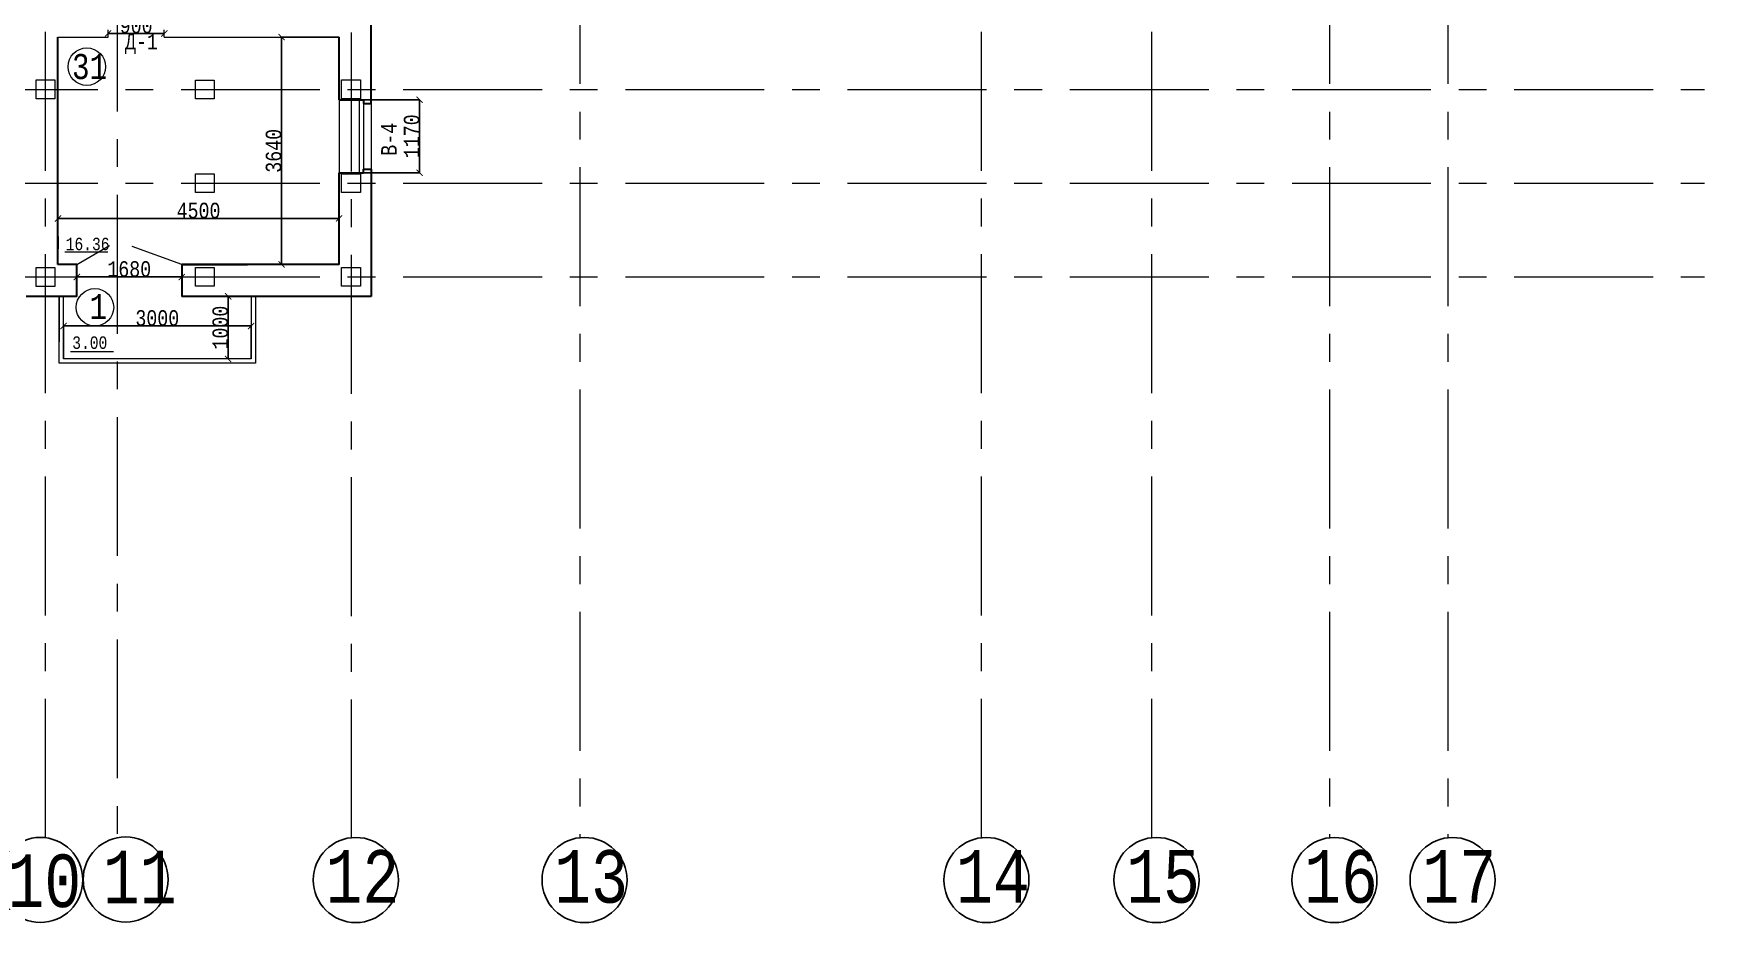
# Model space of a CAD drawing. Header units: millimetres. Extents: x -689206 to 4969298, y -1019800 to 703299.
# Drawn here: x 154687 to 181429, y -751658 to -737435 of the extents above; entities that cross this region are included whole.
import ezdxf

# ---------------------------------------------------------------- set-up
doc = ezdxf.new("R2010")
doc.units = ezdxf.units.MM
doc.linetypes.add('осеваяX2', pattern=[101.6, 63.5, -12.7, 12.7, -12.7])
for name, color, linetype, lineweight in [('б', 231, 'Continuous', 30), ('БАЛКОН', 7, 'Continuous', 20), ('несущие', 7, 'Continuous', 30), ('ПЕРЕГОРОДКИ', 252, 'Continuous', 9), ('РАЗМЕРЫ', 7, 'Continuous', 9), ('стены', 7, 'Continuous', 20)]:
    doc.layers.add(name, color=color, linetype=linetype, lineweight=lineweight)
doc.layers.add('сетка', color=104, linetype='Continuous')
doc.layers.add('четотам', color=7, linetype='Continuous')
doc.styles.add('Аннотативный', font='isocteur.ttf', dxfattribs={"width": 0.7, "height": 250})
doc.dimstyles.new('Аннотативный', dxfattribs={"dimscale": 0, "dimtxt": 250, "dimasz": 100, "dimexe": 1.25, "dimexo": 0.625, "dimtad": 1, "dimdec": 0, "dimtxsty": 'Аннотативный', "dimblk": 'ARCHTICK', "dimcen": 2.5, "dimadec": 0, "dimazin": 0, "dimtfac": 1, "dimtdec": 0, "dimtmove": 0, "dimatfit": 3, "dimfxl": 1, "dimarcsym": 0})

# ---------------------------------------------------------------- blocks, each defined once
blk = doc.blocks.new('_ArchTick')
at = {"color": 0, "linetype": 'ByBlock', "const_width": 0.15}
blk.add_lwpolyline([(-0.5, -0.5), (0.5, 0.5)], dxfattribs=at)
blk = doc.blocks.new('*D2501')
at = {"layer": 'Defpoints', "color": 0, "lineweight": 5, "transparency": 16777216}
for p in [(155881, -737435), (156781, -737435), (156781, -737435)]:
    blk.add_point(p, dxfattribs=at)
at = {"layer": 'стены', "color": 0, "lineweight": -2, "transparency": 16777216}
for p, q in [((155881, -737435), (155881, -737434)), ((155881, -737435), (156781, -737435)), ((156781, -737435), (156781, -737434))]:
    blk.add_line(p, q, dxfattribs=at)
at = {"layer": 'стены', "color": 0, "lineweight": -2, "transparency": 16777216, "xscale": 100, "yscale": 100, "zscale": 100, "rotation": 180}
blk.add_blockref('_ArchTick', (155881, -737435), dxfattribs=at)
at = {"layer": 'стены', "color": 0, "lineweight": -2, "transparency": 16777216, "xscale": 100, "yscale": 100, "zscale": 100}
blk.add_blockref('_ArchTick', (156781, -737435), dxfattribs=at)
at = {"layer": 'стены', "color": 0, "lineweight": 5, "transparency": 16777216, "insert": (156331, -737310), "char_height": 250, "attachment_point": 5, "style": 'Аннотативный'}
blk.add_mtext('900', dxfattribs=at)
blk = doc.blocks.new('*D2632')
at = {"layer": 'Defpoints', "color": 0, "linetype": 'ByBlock', "lineweight": 5, "transparency": 16777216}
for p in [(157803, -741641), (157803, -741641), (157803, -742641)]:
    blk.add_point(p, dxfattribs=at)
at = {"layer": 'ПЕРЕГОРОДКИ', "color": 0, "linetype": 'ByBlock', "lineweight": -2, "transparency": 16777216}
for p, q in [((157803, -742641), (157803, -741641)), ((157804, -741641), (157805, -741641)), ((157804, -742641), (157805, -742641))]:
    blk.add_line(p, q, dxfattribs=at)
at = {"layer": 'ПЕРЕГОРОДКИ', "color": 0, "linetype": 'ByBlock', "lineweight": -2, "transparency": 16777216, "xscale": 100, "yscale": 100, "zscale": 100}
for p, rotation in [((157803, -741641), 90), ((157803, -742641), 270)]:
    blk.add_blockref('_ArchTick', p, dxfattribs=dict(at, rotation=rotation))
at = {"layer": 'ПЕРЕГОРОДКИ', "color": 0, "linetype": 'ByBlock', "lineweight": 5, "transparency": 16777216, "insert": (157678, -742141), "char_height": 250, "attachment_point": 5, "rotation": 90, "style": 'Аннотативный'}
blk.add_mtext('1000', dxfattribs=at)
blk = doc.blocks.new('*D2633')
at = {"layer": 'Defpoints', "color": 0, "linetype": 'ByBlock', "lineweight": 5, "transparency": 16777216}
for p in [(155169, -742115), (155169, -742641), (158169, -742641)]:
    blk.add_point(p, dxfattribs=at)
at = {"layer": 'ПЕРЕГОРОДКИ', "color": 0, "linetype": 'ByBlock', "lineweight": -2, "transparency": 16777216}
for p, q in [((155169, -742640), (155169, -742114)), ((158169, -742115), (155169, -742115)), ((158169, -742640), (158169, -742114))]:
    blk.add_line(p, q, dxfattribs=at)
at = {"layer": 'ПЕРЕГОРОДКИ', "color": 0, "linetype": 'ByBlock', "lineweight": -2, "transparency": 16777216, "xscale": 100, "yscale": 100, "zscale": 100, "rotation": 180}
blk.add_blockref('_ArchTick', (155169, -742115), dxfattribs=at)
at = {"layer": 'ПЕРЕГОРОДКИ', "color": 0, "linetype": 'ByBlock', "lineweight": -2, "transparency": 16777216, "xscale": 100, "yscale": 100, "zscale": 100}
blk.add_blockref('_ArchTick', (158169, -742115), dxfattribs=at)
at = {"layer": 'ПЕРЕГОРОДКИ', "color": 0, "linetype": 'ByBlock', "lineweight": 5, "transparency": 16777216, "insert": (156669, -741989), "char_height": 250, "attachment_point": 5, "style": 'Аннотативный'}
blk.add_mtext('3000', dxfattribs=at)
blk = doc.blocks.new('*D2634')
at = {"layer": 'Defpoints', "color": 0, "linetype": 'ByBlock', "lineweight": 5, "transparency": 16777216}
for p in [(155380, -741331), (155380, -741331), (157060, -741331)]:
    blk.add_point(p, dxfattribs=at)
at = {"layer": 'ПЕРЕГОРОДКИ', "color": 0, "linetype": 'ByBlock', "lineweight": -2, "transparency": 16777216}
for p, q in [((155380, -741330), (155380, -741330)), ((157060, -741331), (155380, -741331)), ((157060, -741330), (157060, -741330))]:
    blk.add_line(p, q, dxfattribs=at)
at = {"layer": 'ПЕРЕГОРОДКИ', "color": 0, "linetype": 'ByBlock', "lineweight": -2, "transparency": 16777216, "xscale": 100, "yscale": 100, "zscale": 100, "rotation": 180}
blk.add_blockref('_ArchTick', (155380, -741331), dxfattribs=at)
at = {"layer": 'ПЕРЕГОРОДКИ', "color": 0, "linetype": 'ByBlock', "lineweight": -2, "transparency": 16777216, "xscale": 100, "yscale": 100, "zscale": 100}
blk.add_blockref('_ArchTick', (157060, -741331), dxfattribs=at)
at = {"layer": 'ПЕРЕГОРОДКИ', "color": 0, "linetype": 'ByBlock', "lineweight": 5, "transparency": 16777216, "insert": (156220, -741205), "char_height": 250, "attachment_point": 5, "style": 'Аннотативный'}
blk.add_mtext('1680', dxfattribs=at)
blk = doc.blocks.new('*D2613')
at = {"layer": 'Defpoints', "color": 0, "linetype": 'ByBlock', "lineweight": 5, "transparency": 16777216}
for p in [(159579, -738495), (160866, -738495), (159579, -739665)]:
    blk.add_point(p, dxfattribs=at)
at = {"layer": 'РАЗМЕРЫ', "color": 0, "linetype": 'ByBlock', "lineweight": -2, "transparency": 16777216}
for p, q in [((159580, -738495), (160868, -738495)), ((160866, -739665), (160866, -738495)), ((159580, -739665), (160868, -739665))]:
    blk.add_line(p, q, dxfattribs=at)
at = {"layer": 'РАЗМЕРЫ', "color": 0, "linetype": 'ByBlock', "lineweight": -2, "transparency": 16777216, "xscale": 100, "yscale": 100, "zscale": 100}
for p, rotation in [((160866, -738495), 90), ((160866, -739665), 270)]:
    blk.add_blockref('_ArchTick', p, dxfattribs=dict(at, rotation=rotation))
at = {"layer": 'РАЗМЕРЫ', "color": 0, "linetype": 'ByBlock', "lineweight": 5, "transparency": 16777216, "insert": (160741, -739080), "char_height": 250, "attachment_point": 5, "rotation": 90, "style": 'Аннотативный'}
blk.add_mtext('1170', dxfattribs=at)
blk = doc.blocks.new('*D2656')
at = {"layer": 'Defpoints', "color": 0, "linetype": 'ByBlock', "lineweight": 5, "transparency": 16777216}
for p in [(158657, -737495), (159579, -737495), (159579, -741131)]:
    blk.add_point(p, dxfattribs=at)
at = {"layer": 'РАЗМЕРЫ', "color": 0, "linetype": 'ByBlock', "lineweight": -2, "transparency": 16777216}
for p, q in [((159579, -737495), (158656, -737495)), ((158657, -741131), (158657, -737495)), ((159579, -741131), (158656, -741131))]:
    blk.add_line(p, q, dxfattribs=at)
at = {"layer": 'РАЗМЕРЫ', "color": 0, "linetype": 'ByBlock', "lineweight": -2, "transparency": 16777216, "xscale": 100, "yscale": 100, "zscale": 100}
for p, rotation in [((158657, -737495), 90), ((158657, -741131), 270)]:
    blk.add_blockref('_ArchTick', p, dxfattribs=dict(at, rotation=rotation))
at = {"layer": 'РАЗМЕРЫ', "color": 0, "linetype": 'ByBlock', "lineweight": 5, "transparency": 16777216, "insert": (158531, -739313), "char_height": 250, "attachment_point": 5, "rotation": 90, "style": 'Аннотативный'}
blk.add_mtext('3640', dxfattribs=at)
blk = doc.blocks.new('*D2657')
at = {"layer": 'Defpoints', "color": 0, "linetype": 'ByBlock', "lineweight": 5, "transparency": 16777216}
for p in [(155079, -740395), (155079, -741131), (159579, -741131)]:
    blk.add_point(p, dxfattribs=at)
at = {"layer": 'РАЗМЕРЫ', "color": 0, "linetype": 'ByBlock', "lineweight": -2, "transparency": 16777216}
for p, q in [((155079, -741130), (155079, -740394)), ((159579, -740395), (155079, -740395)), ((159579, -741130), (159579, -740394))]:
    blk.add_line(p, q, dxfattribs=at)
at = {"layer": 'РАЗМЕРЫ', "color": 0, "linetype": 'ByBlock', "lineweight": -2, "transparency": 16777216, "xscale": 100, "yscale": 100, "zscale": 100, "rotation": 180}
blk.add_blockref('_ArchTick', (155079, -740395), dxfattribs=at)
at = {"layer": 'РАЗМЕРЫ', "color": 0, "linetype": 'ByBlock', "lineweight": -2, "transparency": 16777216, "xscale": 100, "yscale": 100, "zscale": 100}
blk.add_blockref('_ArchTick', (159579, -740395), dxfattribs=at)
at = {"layer": 'РАЗМЕРЫ', "color": 0, "linetype": 'ByBlock', "lineweight": 5, "transparency": 16777216, "insert": (157329, -740270), "char_height": 250, "attachment_point": 5, "style": 'Аннотативный'}
blk.add_mtext('4500', dxfattribs=at)

msp = doc.modelspace()

# ---------------------------------------------------------------- linework, layer by layer
at = {"layer": 'б', "color": 18, "linetype": 'ByBlock', "lineweight": 9, "true_color": 0x000000}
msp.add_line((158239.5, -742710.9), (155099.5, -742710.9), dxfattribs=at)
at = {"layer": 'БАЛКОН', "lineweight": 9}
for p, q in [((155099.5, -742710.9), (155099.5, -741640.9)), ((155169.5, -742640.9), (155169.5, -741640.9)), ((158169.5, -741640.9), (158169.5, -742640.9)), ((158239.5, -741640.9), (158239.5, -742710.9)), ((158169.5, -742640.9), (155169.5, -742640.9))]:
    msp.add_line(p, q, dxfattribs=at)
at = {"layer": 'несущие', "linetype": 'ByBlock', "lineweight": 30}
msp.add_line((159579.2, -738495.1), (159579.2, -737495.4), dxfattribs=at)
at = {"layer": 'несущие', "color": 18, "linetype": 'ByBlock', "lineweight": 30, "true_color": 0x000000}
for p, q in [((159579.2, -738495.1), (159969.2, -738495.1)), ((159969.2, -738495.1), (159969.2, -738555.1)), ((159969.2, -738555.1), (160089.2, -738555.1)), ((159579.2, -739665.1), (159969.2, -739665.1)), ((159969.2, -739665.1), (159969.2, -739605.1)), ((159969.2, -739605.1), (160089.2, -739605.1))]:
    msp.add_line(p, q, dxfattribs=at)
at = {"layer": 'несущие', "color": 18, "linetype": 'ByBlock', "lineweight": 9, "true_color": 0x000000}
for p, q in [((159579.2, -738495.1), (159579.2, -739665.1)), ((159899.2, -738495.1), (159899.2, -739665.1)), ((159969.2, -738555.1), (159969.2, -739605.1)), ((160089.2, -738555.1), (160089.2, -739605.1))]:
    msp.add_line(p, q, dxfattribs=at)
at = {"layer": 'несущие', "color": 18, "linetype": 'ByBlock', "lineweight": 13, "true_color": 0x000000}
msp.add_line((159969.2, -738495.1), (159899.2, -738495.1), dxfattribs=at)
at = {"layer": 'несущие', "color": 18, "linetype": 'ByBlock', "lineweight": 18, "true_color": 0x000000}
msp.add_line((160089.2, -741640.9), (160089.2, -739597.9), dxfattribs=at)
at = {"layer": 'несущие', "color": 0}
msp.add_line((155079.1, -740683.4), (155079.1, -740883.4), dxfattribs=at)
at = {"layer": 'ПЕРЕГОРОДКИ', "color": 18, "linetype": 'ByBlock', "lineweight": 9, "true_color": 0x000000}
for p, q in [((155379.8, -741130.9), (155902.5, -740829.2)), ((157059.8, -741130.9), (156266.6, -740843.7))]:
    msp.add_line(p, q, dxfattribs=at)
at = {"layer": 'ПЕРЕГОРОДКИ', "color": 18, "linetype": 'ByBlock', "lineweight": 30, "true_color": 0x000000}
for p, q in [((155379.8, -741640.9), (155379.8, -741130.9)), ((157059.8, -741130.9), (158110.1, -741130.9)), ((157059.8, -741130.9), (157059.8, -741640.9))]:
    msp.add_line(p, q, dxfattribs=at)
at = {"layer": 'ПЕРЕГОРОДКИ', "color": 18, "linetype": 'ByBlock', "lineweight": 13, "true_color": 0x000000}
msp.add_line((155099.5, -741640.9), (155099.5, -742367.8), dxfattribs=at)
at = {"layer": 'РАЗМЕРЫ', "linetype": 'осеваяX2', "lineweight": 5, "ltscale": 35}
for p, q in [((154879.1, -750301.3), (154879.1, -700459.9)), ((169859, -750301.3), (169859, -700459.9)), ((172581.4, -750301.3), (172581.4, -700459.9)), ((177320.6, -700459.9), (177320.6, -750301.3)), ((156028.9, -715123.8), (156028.9, -750301.3))]:
    msp.add_line(p, q, dxfattribs=at)
at = {"layer": 'РАЗМЕРЫ', "lineweight": 5}
msp.add_line((155189.3, -740927), (155878.6, -740927), dxfattribs=at)
at = {"layer": 'РАЗМЕРЫ'}
msp.add_line((155278.5, -742524.3), (155967.8, -742524.3), dxfattribs=at)
at = {"layer": 'сетка', "color": 0}
for centre in [(154796.9, -750977.1), (156162.7, -750968.7), (159846.1, -750977.6), (163506, -750977.6), (169935.9, -750977.6), (172658.3, -750977.6), (175506, -750977.6), (177397.5, -750977.6)]:
    msp.add_circle(centre, 680.7, dxfattribs=at)
at = {"layer": 'стены', "linetype": 'осеваяX2', "lineweight": 5, "ltscale": 35}
for p, q in [((163429.1, -700459.9), (163429.1, -750301.3)), ((175429.1, -700459.9), (175429.1, -750301.3)), ((159769.2, -701861.5), (159769.2, -750301.3)), ((114376.4, -738330.9), (181429.1, -738330.9)), ((114376.4, -739830.9), (181429.1, -739830.9)), ((114376.4, -741330.9), (181429.1, -741330.9))]:
    msp.add_line(p, q, dxfattribs=at)
at = {"layer": 'стены', "lineweight": 30}
for p, q in [((160089.2, -738555.1), (160089.2, -736362.8)), ((155079.1, -741130.9), (155079.1, -737495.4)), ((159579.2, -741130.9), (159579.2, -739665.1)), ((160089.2, -739605.1), (160089.2, -741640.9)), ((155379.8, -741130.9), (155079.1, -741130.9)), ((159579.2, -741130.9), (157059.8, -741130.9)), ((155379.8, -741640.9), (154569.1, -741640.9)), ((160089.2, -741640.9), (157059.8, -741640.9))]:
    msp.add_line(p, q, dxfattribs=at)
at = {"layer": 'стены', "lineweight": 13}
for p, q in [((155079.1, -737495.4), (155881.1, -737495.4)), ((155881.1, -737495.4), (155881.1, -737375.4)), ((156781.1, -737495.4), (156781.1, -737375.4)), ((156781.1, -737495.4), (159579.2, -737495.4))]:
    msp.add_line(p, q, dxfattribs=at)
at = {"layer": 'стены'}
msp.add_line((160089.2, -739605.1), (160089.2, -740778.9), dxfattribs=at)
for points in [[(154729.1, -738178.9), (155029.1, -738178.9), (155029.1, -738478.9), (154729.1, -738478.9)], [(157279.1, -738180.9), (157579.1, -738180.9), (157579.1, -738480.9), (157279.1, -738480.9)], [(159619.2, -738178.9), (159919.2, -738178.9), (159919.2, -738478.9), (159619.2, -738478.9)], [(157279.1, -739680.9), (157579.1, -739680.9), (157579.1, -739980.9), (157279.1, -739980.9)], [(159619.2, -739678.9), (159919.2, -739678.9), (159919.2, -739978.9), (159619.2, -739978.9)], [(154729.1, -741180.9), (155029.1, -741180.9), (155029.1, -741480.9), (154729.1, -741480.9)], [(157279.1, -741178.9), (157579.1, -741178.9), (157579.1, -741478.9), (157279.1, -741478.9)], [(159619.2, -741178.9), (159919.2, -741178.9), (159919.2, -741478.9), (159619.2, -741478.9)]]:
    msp.add_lwpolyline(points, close=True, dxfattribs=at)
at = {"layer": 'четотам', "lineweight": 13}
for centre in [(155541.1, -737967), (155671.1, -741817)]:
    msp.add_circle(centre, 300, dxfattribs=at)

# ---------------------------------------------------------------- texts
at = {"layer": 'РАЗМЕРЫ', "lineweight": 20, "ltscale": 150, "insert": (156151.1, -737439.4), "char_height": 250, "width": 922.913, "attachment_point": 1, "style": 'Аннотативный'}
msp.add_mtext('Д-1', dxfattribs=at)
at = {"layer": 'РАЗМЕРЫ', "lineweight": 13, "ltscale": 150, "char_height": 401.1, "width": 1460, "attachment_point": 1, "style": 'Аннотативный'}
for s, insert in [('31', (155303.8, -737763.9)), ('1', (155583.1, -741603.2))]:
    msp.add_mtext(s, dxfattribs=dict(at, insert=insert))
at = {"layer": 'РАЗМЕРЫ', "lineweight": 20, "ltscale": 150, "insert": (160251.1, -739391.1), "char_height": 250, "width": 922.913, "attachment_point": 1, "rotation": 90, "style": 'Аннотативный'}
msp.add_mtext('В-4', dxfattribs=at)
at = {"layer": 'РАЗМЕРЫ', "lineweight": 5, "insert": (155203.5, -740703), "char_height": 200, "width": 656.117, "attachment_point": 1, "style": 'Аннотативный'}
msp.add_mtext('16.36', dxfattribs=at)
at = {"layer": 'РАЗМЕРЫ', "insert": (155307.8, -742281.4), "char_height": 200, "width": 656.117, "attachment_point": 1, "style": 'Аннотативный'}
msp.add_mtext('3.00', dxfattribs=at)
at = {"layer": 'РАЗМЕРЫ', "lineweight": 5, "ltscale": 35, "char_height": 841.28, "width": 7009.377, "attachment_point": 1, "style": 'Аннотативный'}
for s, insert in [('10', (154271.3, -750569.4)), ('11', (155797, -750507.7)), ('12', (159360.6, -750499.8)), ('13', (163020.5, -750499.8)), ('14', (169450.4, -750499.8)), ('15', (172172.8, -750499.8)), ('16', (175020.5, -750499.8)), ('17', (176912, -750499.8))]:
    msp.add_mtext(s, dxfattribs=dict(at, insert=insert))

# ---------------------------------------------------------------- dimensions: what is measured, and where the dimension line sits
at = {"layer": 'ПЕРЕГОРОДКИ', "color": 18, "linetype": 'ByBlock', "lineweight": 5, "true_color": 0x000000}
for base, p1, p2, picture, middle in [((155379.8, -741330.9), (157059.8, -741330.9), (155379.8, -741330.9), '*D2634', (156219.8, -741205.3)), ((155169.5, -742115), (158169.5, -742640.9), (155169.5, -742640.9), '*D2633', (156669.5, -741989.4))]:
    dim = msp.add_linear_dim(base=base, p1=p1, p2=p2, dimstyle='Аннотативный', dxfattribs=at)
    dim.commit()
    dim.dimension.update_dxf_attribs({"geometry": picture, "text_midpoint": middle})
dim = msp.add_linear_dim(base=(157803.5, -741640.9), p1=(157803.5, -742640.9), p2=(157803.5, -741640.9), angle=90, dimstyle='Аннотативный', dxfattribs=at)
dim.commit()
dim.dimension.update_dxf_attribs({"geometry": '*D2632', "text_midpoint": (157677.9, -742140.9)})
at = {"layer": 'РАЗМЕРЫ', "linetype": 'ByBlock', "lineweight": 5}
dim = msp.add_linear_dim(base=(158656.8, -737495.4), p1=(159579.2, -741130.9), p2=(159579.2, -737495.4), angle=90, text='3640', dimstyle='Аннотативный', dxfattribs=at)
dim.commit()
dim.dimension.update_dxf_attribs({"geometry": '*D2656', "text_midpoint": (158531.2, -739313.1)})
dim = msp.add_linear_dim(base=(160866.5, -738495.1), p1=(159579.2, -739665.1), p2=(159579.2, -738495.1), angle=90, dimstyle='Аннотативный', dxfattribs=at)
dim.commit()
dim.dimension.update_dxf_attribs({"geometry": '*D2613', "text_midpoint": (160740.9, -739080.1)})
dim = msp.add_linear_dim(base=(155079.1, -740395.3), p1=(159579.2, -741130.9), p2=(155079.1, -741130.9), dimstyle='Аннотативный', dxfattribs=at)
dim.commit()
dim.dimension.update_dxf_attribs({"geometry": '*D2657', "text_midpoint": (157329.2, -740269.7)})
at = {"layer": 'стены', "lineweight": 5}
dim = msp.add_aligned_dim(p1=(155881.1, -737435.4), p2=(156781.1, -737435.4), distance=0, dimstyle='Аннотативный', dxfattribs=at)
dim.commit()
dim.dimension.update_dxf_attribs({"geometry": '*D2501', "text_midpoint": (156331.1, -737309.7)})

doc.saveas('drawing.dxf')
